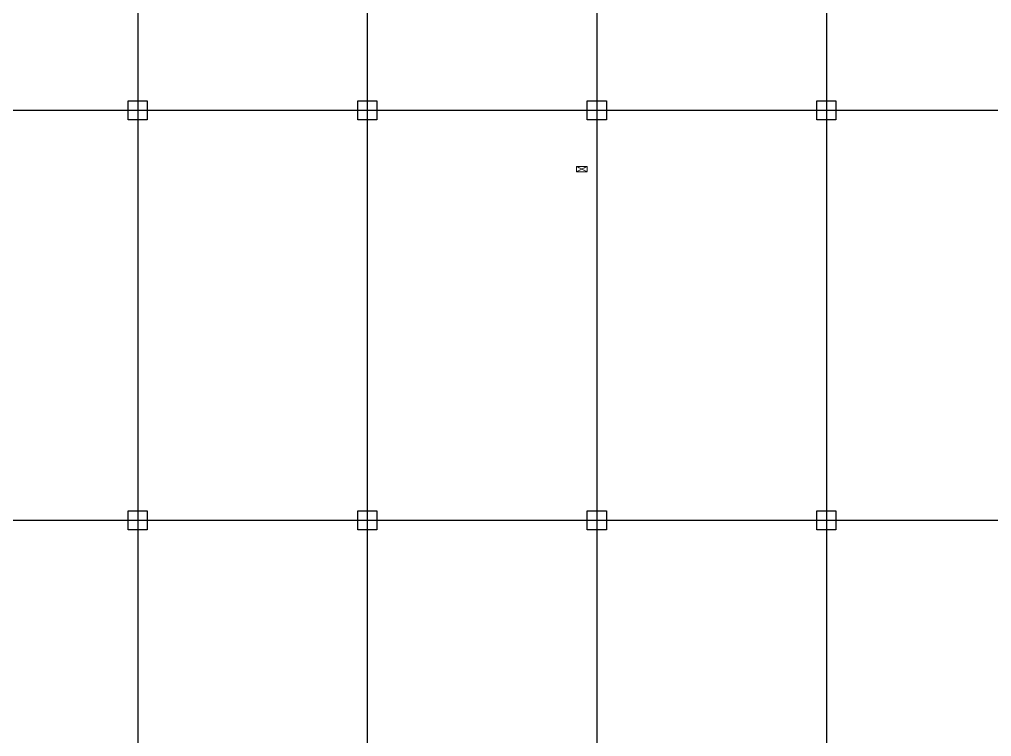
# Model space of a CAD drawing. Extents: x -3450 to 27857, y -1288 to 11880.
# Drawn here: x 18887 to 22444, y 5209 to 7832 of the extents above; entities that cross this region are included whole.
import ezdxf

# ---------------------------------------------------------------- set-up
doc = ezdxf.new("R2010")
doc.units = 0
doc.linetypes.add('X-S-FAB-L20$0$COL-CEN-LIN', pattern=[3.25, 2.5, -0.25, 0.25, -0.25])
doc.linetypes.add('X-S-FAB-L20$0$HIDDEN', pattern=[0.4, 0.3, -0.1])
for name, color, linetype in [('X-S-FAB-L20$0$1_l20平面圖_1_S-SLAB-SHOW', 8, 'Continuous'), ('X-S-FAB-L20$0$BLOCK', 8, 'Continuous'), ('X-S-FAB-L20$0$CCL', 8, 'X-S-FAB-L20$0$COL-CEN-LIN'), ('X-S-FAB-L20$0$COL-S', 8, 'Continuous')]:
    doc.layers.add(name, color=color, linetype=linetype)

# ---------------------------------------------------------------- blocks, each defined once
blk = doc.blocks.new('X-S-FAB-L20$0$FAB2-L05')
at = {"layer": 'X-S-FAB-L20$0$CCL'}
for p, q in [((-6840, 11005), (-6840, 0)), ((-6000, 11005), (-6000, 0)), ((-5160, 11005), (-5160, 0)), ((-4320, 11005), (-4320, 0)), ((-26880, 8220), (1210, 8220)), ((-26880, 6720), (1210, 6720))]:
    blk.add_line(p, q, dxfattribs=at)
at = {"layer": 'X-S-FAB-L20$0$COL-S'}
for points in [[(-6875, 8255), (-6805, 8255), (-6805, 8185), (-6875, 8185)], [(-6035, 8255), (-5965, 8255), (-5965, 8185), (-6035, 8185)], [(-5195, 8255), (-5125, 8255), (-5125, 8185), (-5195, 8185)], [(-4355, 8255), (-4285, 8255), (-4285, 8185), (-4355, 8185)], [(-6875, 6755), (-6805, 6755), (-6805, 6685), (-6875, 6685)], [(-6035, 6755), (-5965, 6755), (-5965, 6685), (-6035, 6685)], [(-5195, 6755), (-5125, 6755), (-5125, 6685), (-5195, 6685)], [(-4355, 6755), (-4285, 6755), (-4285, 6685), (-4355, 6685)]]:
    blk.add_lwpolyline(points, close=True, dxfattribs=at)
blk = doc.blocks.new('X-S-FAB-L20')
at = {"layer": 'X-S-FAB-L20$0$1_l20平面圖_1_S-SLAB-SHOW', "color": 2, "linetype": 'X-S-FAB-L20$0$HIDDEN', "lineweight": 0, "ltscale": 10, "flags": 128}
for points in [[(20925, 7295), (20965, 7275)], [(20965, 7295), (20925, 7275)]]:
    blk.add_lwpolyline(points, dxfattribs=at)
blk.add_lwpolyline([(20925, 7295), (20965, 7295), (20965, 7275), (20925, 7275)], close=True, dxfattribs=at)
at = {"layer": 'X-S-FAB-L20$0$BLOCK'}
blk.add_blockref('X-S-FAB-L20$0$FAB2-L05', (26160, -720), dxfattribs=at)

msp = doc.modelspace()

# ---------------------------------------------------------------- block references
msp.add_blockref('X-S-FAB-L20', (0, 0))

doc.saveas('drawing.dxf')
